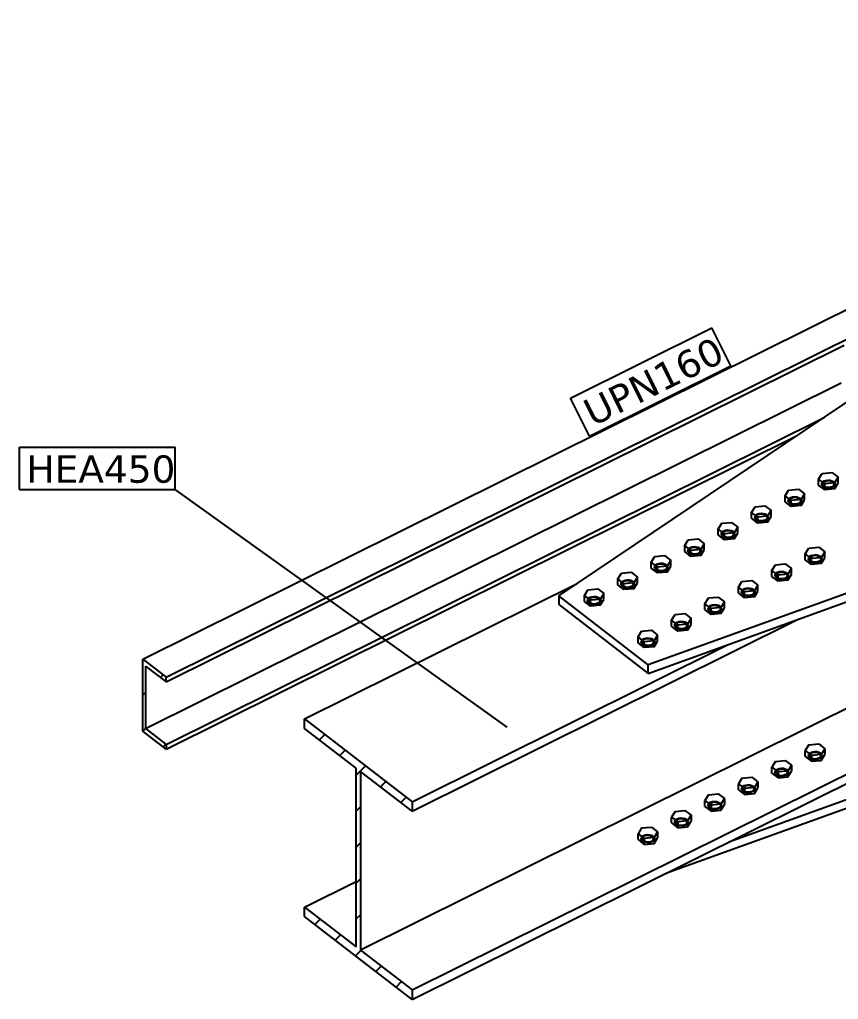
# Model space of a CAD drawing. Header units: millimetres. Extents: x 15962 to 71432, y 9666 to 72266.
# Drawn here: x 44613 to 46045, y 42733 to 44446 of the extents above; entities that cross this region are included whole.
import ezdxf

# ---------------------------------------------------------------- set-up
doc = ezdxf.new("R2010")
doc.units = ezdxf.units.MM
doc.header["$LTSCALE"] = 2
doc.styles.add('Arial Narrow', font='verdana.ttf', dxfattribs={"height": 0.2})

msp = doc.modelspace()

# ---------------------------------------------------------------- hatches: boundary and pattern name
at = {"linetype": 'Continuous'}
h = msp.add_hatch(dxfattribs=at)
h.set_pattern_fill('', scale=14, style=0, pattern_type=0)
h.set_pattern_definition([(45, (44828.89, 43327.662), (-31.431, 31.431), [])])
h.paths.add_polyline_path([(44869.5749, 43296.2789), (44828.8898, 43327.6624), (44828.8898, 43202.0117), (44869.5749, 43170.6282), (44869.5749, 43178.8741), (44833.5843, 43206.6363), (44833.5843, 43315.7954), (44869.5749, 43288.0331)])
h = msp.add_hatch(dxfattribs=at)
h.set_pattern_fill('', scale=14, style=0, pattern_type=0)
h.set_pattern_definition([(45, (45111.666, 43223.407), (-31.431, 31.431), [])])
h.paths.add_polyline_path([(45299.4432, 43078.5601), (45111.6662, 43223.4066), (45111.6662, 43206.915), (45201.9557, 43137.2679), (45201.9557, 42824.7118), (45111.6662, 42894.3589), (45111.6662, 42877.8672), (45299.4432, 42733.0207), (45299.4432, 42749.5123), (45209.1538, 42819.1594), (45209.1538, 43131.7155), (45299.4432, 43062.0685)])

# ---------------------------------------------------------------- linework, layer by layer
at = {"color": 2, "linetype": 'Continuous'}
for p, q in [((44828.8898, 43327.6624), (47079.6288, 44445.9991)), ((44869.5749, 43296.2789), (47120.3138, 44414.6157)), ((44869.5749, 43288.0331), (46055.0193, 43877.0513)), ((45556.0386, 43438.5597), (46217.0833, 43882.9494)), ((44833.5843, 43206.6363), (46049.8072, 43810.9475)), ((44869.5749, 43178.8741), (46020.1857, 43750.5842)), ((44869.5749, 43170.6282), (45973.1683, 43718.9766)), ((46606.888, 43640.7876), (45712.5195, 43317.8542)), ((45712.5195, 43302.9332), (46606.888, 43625.8666)), ((45111.6662, 43223.4066), (45588.2245, 43460.1967)), ((45712.5195, 43317.8542), (45556.0386, 43438.5597)), ((45556.0386, 43438.5597), (45556.0386, 43423.6386)), ((45556.0386, 43423.6386), (45712.5195, 43302.9332)), ((45299.4432, 43062.0685), (45974.795, 43397.6341)), ((45299.4432, 43078.5601), (45853.3553, 43353.7854)), ((44828.8898, 43202.0117), (44828.8898, 43327.6624)), ((44828.8898, 43327.6624), (44869.5749, 43296.2789)), ((46230.0283, 43326.4068), (45209.1538, 42819.1594)), ((44833.5843, 43315.7954), (44833.5843, 43206.6363)), ((44833.5843, 43315.7954), (44869.5749, 43288.0331)), ((45712.5195, 43302.9332), (45712.5195, 43317.8542)), ((44869.5749, 43288.0331), (44869.5749, 43296.2789)), ((45853.3553, 43008.2459), (46606.888, 43280.3272)), ((45299.4432, 42749.5123), (46320.3177, 43256.7597)), ((45743.4812, 42953.6522), (46606.888, 43265.4061)), ((45299.4432, 42733.0207), (46320.3177, 43240.2681)), ((45111.6662, 43206.915), (45111.6662, 43223.4066)), ((45111.6662, 43223.4066), (45299.4432, 43078.5601)), ((44869.5749, 43170.6282), (44828.8898, 43202.0117)), ((44833.5843, 43206.6363), (44869.5749, 43178.8741)), ((45201.9557, 43137.2679), (45111.6662, 43206.915)), ((44869.5749, 43178.8741), (44869.5749, 43170.6282)), ((45201.9557, 42824.7118), (45201.9557, 43137.2679)), ((45299.4432, 43062.0685), (45209.1538, 43131.7155)), ((45209.1538, 43131.7155), (45209.1538, 42819.1594)), ((45299.4432, 43078.5601), (45299.4432, 43062.0685)), ((45111.6662, 42894.3589), (45201.9557, 42939.2215)), ((45111.6662, 42877.8672), (45111.6662, 42894.3589)), ((45111.6662, 42894.3589), (45201.9557, 42824.7118)), ((45299.4432, 42733.0207), (45111.6662, 42877.8672)), ((45209.1538, 42819.1594), (45299.4432, 42749.5123)), ((45299.4432, 42749.5123), (45299.4432, 42733.0207))]:
    msp.add_line(p, q, dxfattribs=at)
at = {"color": 7, "linetype": 'Continuous'}
for p, q in [((44613.2921, 43698.3651), (44885.4855, 43698.3651)), ((44613.2921, 43624.3651), (44613.2921, 43698.3651)), ((44885.4855, 43624.3651), (44885.4855, 43698.3651)), ((46010.2252, 43642.5765), (46016.5028, 43652.5705)), ((46016.5028, 43652.5705), (46033.6217, 43654.2017)), ((46033.6217, 43654.2017), (46044.463, 43645.839)), ((46010.2252, 43632.2104), (46010.2252, 43642.5765)), ((46021.0665, 43634.2138), (46010.2252, 43642.5765)), ((46021.0665, 43623.8476), (46010.2252, 43632.2104)), ((46015.8574, 43633.5), (46016.2491, 43635.7143)), ((46016.5901, 43631.3192), (46015.8574, 43633.5)), ((46016.2491, 43635.7143), (46017.7268, 43637.7452)), ((46018.3754, 43629.3853), (46016.5901, 43631.3192)), ((46017.4605, 43632.8998), (46018.024, 43636.0854)), ((46019.5453, 43629.9665), (46017.4605, 43632.8998)), ((46017.7268, 43637.7452), (46020.146, 43639.394)), ((46018.024, 43636.0854), (46021.0849, 43638.6698)), ((46023.7197, 43628.0716), (46019.5453, 43629.9665)), ((46020.146, 43639.394), (46023.2698, 43640.4993)), ((46038.1854, 43635.845), (46021.0665, 43634.2138)), ((46021.0665, 43623.8476), (46021.0665, 43634.2138)), ((46021.0849, 43638.6698), (46025.8229, 43639.9605)), ((46023.2698, 43640.4993), (46026.7924, 43640.953)), ((46025.8229, 43639.9605), (46030.9685, 43639.6116)), ((46026.7924, 43640.953), (46030.369, 43640.7105)), ((46030.369, 43640.7105), (46033.6495, 43639.7956)), ((46030.9685, 43639.6116), (46035.143, 43637.7166)), ((46036.6642, 43631.5977), (46033.6034, 43629.0134)), ((46033.6495, 43639.7956), (46036.3128, 43638.2979)), ((46036.9614, 43629.938), (46034.5422, 43628.2891)), ((46035.143, 43637.7166), (46037.2277, 43634.7834)), ((46036.3128, 43638.2979), (46038.0982, 43636.364)), ((46037.2277, 43634.7834), (46036.6642, 43631.5977)), ((46038.4392, 43631.9689), (46036.9614, 43629.938)), ((46038.0982, 43636.364), (46038.8309, 43634.1832)), ((46044.463, 43645.839), (46038.1854, 43635.845)), ((46038.1854, 43625.4789), (46038.1854, 43635.845)), ((46038.1854, 43625.4789), (46044.463, 43635.4728)), ((46038.8309, 43634.1832), (46038.4392, 43631.9689)), ((46044.463, 43635.4728), (46044.463, 43645.839)), ((44613.2921, 43624.3651), (44885.4855, 43624.3651)), ((45466.1053, 43208.8486), (44885.4855, 43624.3651)), ((45951.7339, 43613.5136), (45958.0115, 43623.5076)), ((45951.7339, 43603.1475), (45951.7339, 43613.5136)), ((45962.5752, 43605.1509), (45951.7339, 43613.5136)), ((45958.0115, 43623.5076), (45975.1304, 43625.1388)), ((45975.1304, 43625.1388), (45985.9717, 43616.7761)), ((45985.9717, 43616.7761), (45979.6941, 43606.7821)), ((45985.9717, 43606.4099), (45985.9717, 43616.7761)), ((46021.0387, 43627.8876), (46018.3754, 43629.3853)), ((46024.3193, 43626.9727), (46021.0387, 43627.8876)), ((46038.1854, 43625.4789), (46021.0665, 43623.8476)), ((46028.8654, 43627.7227), (46023.7197, 43628.0716)), ((46027.8959, 43626.7302), (46024.3193, 43626.9727)), ((46031.4185, 43627.1838), (46027.8959, 43626.7302)), ((46033.6034, 43629.0134), (46028.8654, 43627.7227)), ((46034.5422, 43628.2891), (46031.4185, 43627.1838)), ((45899.5201, 43594.4447), (45916.6391, 43596.0759)), ((45916.6391, 43596.0759), (45927.4804, 43587.7132)), ((45962.5752, 43594.7847), (45951.7339, 43603.1475)), ((45957.366, 43604.4371), (45957.7577, 43606.6513)), ((45958.0987, 43602.2563), (45957.366, 43604.4371)), ((45957.7577, 43606.6513), (45959.2355, 43608.6823)), ((45959.8841, 43600.3224), (45958.0987, 43602.2563)), ((45958.9692, 43603.8369), (45959.5327, 43607.0225)), ((45961.0539, 43600.9036), (45958.9692, 43603.8369)), ((45959.2355, 43608.6823), (45961.6547, 43610.3311)), ((45959.5327, 43607.0225), (45962.5935, 43609.6069)), ((45962.5474, 43598.8247), (45959.8841, 43600.3224)), ((45965.2284, 43599.0087), (45961.0539, 43600.9036)), ((45961.6547, 43610.3311), (45964.7784, 43611.4364)), ((45965.8279, 43597.9098), (45962.5474, 43598.8247)), ((45979.6941, 43606.7821), (45962.5752, 43605.1509)), ((45962.5752, 43594.7847), (45962.5752, 43605.1509)), ((45979.6941, 43596.416), (45962.5752, 43594.7847)), ((45962.5935, 43609.6069), (45967.3315, 43610.8976)), ((45964.7784, 43611.4364), (45968.301, 43611.8901)), ((45970.374, 43598.6598), (45965.2284, 43599.0087)), ((45969.4045, 43597.6673), (45965.8279, 43597.9098)), ((45967.3315, 43610.8976), (45972.4772, 43610.5487)), ((45968.301, 43611.8901), (45971.8776, 43611.6476)), ((45972.9271, 43598.1209), (45969.4045, 43597.6673)), ((45975.112, 43599.9505), (45970.374, 43598.6598)), ((45971.8776, 43611.6476), (45975.1582, 43610.7327)), ((45972.4772, 43610.5487), (45976.6516, 43608.6537)), ((45976.0509, 43599.2262), (45972.9271, 43598.1209)), ((45978.1729, 43602.5348), (45975.112, 43599.9505)), ((45975.1582, 43610.7327), (45977.8215, 43609.235)), ((45978.4701, 43600.8751), (45976.0509, 43599.2262)), ((45976.6516, 43608.6537), (45978.7364, 43605.7205)), ((45977.8215, 43609.235), (45979.6068, 43607.3011)), ((45978.7364, 43605.7205), (45978.1729, 43602.5348)), ((45979.9478, 43602.906), (45978.4701, 43600.8751)), ((45979.6068, 43607.3011), (45980.3395, 43605.1203)), ((45979.6941, 43596.416), (45979.6941, 43606.7821)), ((45979.6941, 43596.416), (45985.9717, 43606.4099)), ((45980.3395, 43605.1203), (45979.9478, 43602.906)), ((45893.2425, 43584.4507), (45899.5201, 43594.4447)), ((45893.2425, 43574.0845), (45893.2425, 43584.4507)), ((45904.0838, 43576.088), (45893.2425, 43584.4507)), ((45899.2664, 43577.5884), (45900.7442, 43579.6194)), ((45900.7442, 43579.6194), (45903.1633, 43581.2682)), ((45901.0414, 43577.9596), (45904.1022, 43580.544)), ((45903.1633, 43581.2682), (45906.2871, 43582.3735)), ((45904.1022, 43580.544), (45908.8402, 43581.8347)), ((45906.2871, 43582.3735), (45909.8097, 43582.8271)), ((45908.8402, 43581.8347), (45913.9858, 43581.4858)), ((45909.8097, 43582.8271), (45913.3863, 43582.5846)), ((45913.3863, 43582.5846), (45916.6668, 43581.6698)), ((45913.9858, 43581.4858), (45918.1603, 43579.5908)), ((45916.6668, 43581.6698), (45919.3301, 43580.1721)), ((45918.1603, 43579.5908), (45920.2451, 43576.6576)), ((45919.3301, 43580.1721), (45921.1155, 43578.2382)), ((45921.1155, 43578.2382), (45921.8482, 43576.0574)), ((45927.4804, 43587.7132), (45921.2028, 43577.7192)), ((45927.4804, 43577.347), (45927.4804, 43587.7132)), ((45834.7512, 43555.3878), (45841.0288, 43565.3818)), ((45841.0288, 43565.3818), (45858.1477, 43567.013)), ((45858.1477, 43567.013), (45868.989, 43558.6503)), ((45904.0838, 43565.7218), (45893.2425, 43574.0845)), ((45898.8747, 43575.3742), (45899.2664, 43577.5884)), ((45899.6074, 43573.1934), (45898.8747, 43575.3742)), ((45901.3928, 43571.2595), (45899.6074, 43573.1934)), ((45900.4778, 43574.774), (45901.0414, 43577.9596)), ((45902.5626, 43571.8407), (45900.4778, 43574.774)), ((45904.0561, 43569.7618), (45901.3928, 43571.2595)), ((45906.7371, 43569.9458), (45902.5626, 43571.8407)), ((45907.3366, 43568.8469), (45904.0561, 43569.7618)), ((45921.2028, 43577.7192), (45904.0838, 43576.088)), ((45904.0838, 43565.7218), (45904.0838, 43576.088)), ((45921.2028, 43567.353), (45904.0838, 43565.7218)), ((45911.8827, 43569.5969), (45906.7371, 43569.9458)), ((45910.9132, 43568.6044), (45907.3366, 43568.8469)), ((45914.4358, 43569.058), (45910.9132, 43568.6044)), ((45916.6207, 43570.8875), (45911.8827, 43569.5969)), ((45917.5596, 43570.1633), (45914.4358, 43569.058)), ((45919.6815, 43573.4719), (45916.6207, 43570.8875)), ((45919.9787, 43571.8121), (45917.5596, 43570.1633)), ((45920.2451, 43576.6576), (45919.6815, 43573.4719)), ((45921.4565, 43573.8431), (45919.9787, 43571.8121)), ((45921.2028, 43567.353), (45921.2028, 43577.7192)), ((45921.2028, 43567.353), (45927.4804, 43577.347)), ((45921.8482, 43576.0574), (45921.4565, 43573.8431)), ((45834.7512, 43545.0216), (45834.7512, 43555.3878)), ((45845.5925, 43547.0251), (45834.7512, 43555.3878)), ((45845.5925, 43536.6589), (45834.7512, 43545.0216)), ((45840.3833, 43546.3113), (45840.775, 43548.5255)), ((45841.116, 43544.1305), (45840.3833, 43546.3113)), ((45840.775, 43548.5255), (45842.2528, 43550.5565)), ((45842.9014, 43542.1965), (45841.116, 43544.1305)), ((45841.9865, 43545.7111), (45842.55, 43548.8967)), ((45844.0713, 43542.7778), (45841.9865, 43545.7111)), ((45842.2528, 43550.5565), (45844.672, 43552.2053)), ((45842.55, 43548.8967), (45845.6109, 43551.4811)), ((45844.672, 43552.2053), (45847.7958, 43553.3106)), ((45862.7114, 43548.6563), (45845.5925, 43547.0251)), ((45845.5925, 43536.6589), (45845.5925, 43547.0251)), ((45845.6109, 43551.4811), (45850.3489, 43552.7717)), ((45847.7958, 43553.3106), (45851.3184, 43553.7642)), ((45850.3489, 43552.7717), (45855.4945, 43552.4229)), ((45851.3184, 43553.7642), (45854.895, 43553.5217)), ((45854.895, 43553.5217), (45858.1755, 43552.6069)), ((45855.4945, 43552.4229), (45859.6689, 43550.5279)), ((45861.1902, 43544.409), (45858.1293, 43541.8246)), ((45858.1755, 43552.6069), (45860.8388, 43551.1092)), ((45859.6689, 43550.5279), (45861.7537, 43547.5946)), ((45860.8388, 43551.1092), (45862.6242, 43549.1753)), ((45861.7537, 43547.5946), (45861.1902, 43544.409)), ((45862.9652, 43544.7802), (45861.4874, 43542.7492)), ((45862.6242, 43549.1753), (45863.3569, 43546.9944)), ((45868.989, 43558.6503), (45862.7114, 43548.6563)), ((45862.7114, 43538.2901), (45862.7114, 43548.6563)), ((45862.7114, 43538.2901), (45868.989, 43548.2841)), ((45863.3569, 43546.9944), (45862.9652, 43544.7802)), ((45868.989, 43548.2841), (45868.989, 43558.6503)), ((45776.2598, 43526.3249), (45782.5375, 43536.3189)), ((45782.5375, 43536.3189), (45799.6564, 43537.9501)), ((45799.6564, 43537.9501), (45810.4977, 43529.5874)), ((45810.4977, 43529.5874), (45804.2201, 43519.5934)), ((45810.4977, 43519.2212), (45810.4977, 43529.5874)), ((45845.5647, 43540.6989), (45842.9014, 43542.1965)), ((45848.2457, 43540.8829), (45844.0713, 43542.7778)), ((45848.8452, 43539.784), (45845.5647, 43540.6989)), ((45862.7114, 43538.2901), (45845.5925, 43536.6589)), ((45853.3913, 43540.534), (45848.2457, 43540.8829)), ((45852.4219, 43539.5415), (45848.8452, 43539.784)), ((45855.9444, 43539.9951), (45852.4219, 43539.5415)), ((45858.1293, 43541.8246), (45853.3913, 43540.534)), ((45859.0682, 43541.1004), (45855.9444, 43539.9951)), ((45861.4874, 43542.7492), (45859.0682, 43541.1004)), ((45776.2598, 43515.9587), (45776.2598, 43526.3249)), ((45787.1012, 43517.9622), (45776.2598, 43526.3249)), ((45787.1012, 43507.596), (45776.2598, 43515.9587)), ((45781.892, 43517.2484), (45782.2837, 43519.4626)), ((45782.6247, 43515.0676), (45781.892, 43517.2484)), ((45782.2837, 43519.4626), (45783.7615, 43521.4936)), ((45784.4101, 43513.1336), (45782.6247, 43515.0676)), ((45783.4951, 43516.6482), (45784.0587, 43519.8338)), ((45785.5799, 43513.7149), (45783.4951, 43516.6482)), ((45783.7615, 43521.4936), (45786.1806, 43523.1424)), ((45784.0587, 43519.8338), (45787.1195, 43522.4182)), ((45787.0734, 43511.6359), (45784.4101, 43513.1336)), ((45789.7544, 43511.82), (45785.5799, 43513.7149)), ((45786.1806, 43523.1424), (45789.3044, 43524.2477)), ((45790.3539, 43510.7211), (45787.0734, 43511.6359)), ((45804.2201, 43519.5934), (45787.1012, 43517.9622)), ((45787.1012, 43507.596), (45787.1012, 43517.9622)), ((45787.1195, 43522.4182), (45791.8575, 43523.7088)), ((45789.3044, 43524.2477), (45792.827, 43524.7013)), ((45794.9, 43511.4711), (45789.7544, 43511.82)), ((45793.9305, 43510.4786), (45790.3539, 43510.7211)), ((45791.8575, 43523.7088), (45797.0031, 43523.36)), ((45792.827, 43524.7013), (45796.4036, 43524.4588)), ((45797.4531, 43510.9322), (45793.9305, 43510.4786)), ((45799.638, 43512.7617), (45794.9, 43511.4711)), ((45796.4036, 43524.4588), (45799.6841, 43523.544)), ((45797.0031, 43523.36), (45801.1776, 43521.465)), ((45800.5769, 43512.0375), (45797.4531, 43510.9322)), ((45802.6988, 43515.3461), (45799.638, 43512.7617)), ((45799.6841, 43523.544), (45802.3474, 43522.0463)), ((45802.9961, 43513.6863), (45800.5769, 43512.0375)), ((45801.1776, 43521.465), (45803.2624, 43518.5317)), ((45802.3474, 43522.0463), (45804.1328, 43520.1124)), ((45803.2624, 43518.5317), (45802.6988, 43515.3461)), ((45804.4738, 43515.7173), (45802.9961, 43513.6863)), ((45804.1328, 43520.1124), (45804.8655, 43517.9315)), ((45804.2201, 43509.2272), (45804.2201, 43519.5934)), ((45804.2201, 43509.2272), (45810.4977, 43519.2212)), ((45804.8655, 43517.9315), (45804.4738, 43515.7173)), ((45987.131, 43512.0275), (45993.4086, 43522.0214)), ((45987.131, 43501.6613), (45987.131, 43512.0275)), ((45997.9723, 43503.6647), (45987.131, 43512.0275)), ((45993.4086, 43522.0214), (46010.5276, 43523.6526)), ((45997.0518, 43508.8449), (46000.1756, 43509.9503)), ((46000.1756, 43509.9503), (46003.6982, 43510.4039)), ((46003.6982, 43510.4039), (46007.2748, 43510.1614)), ((46007.2748, 43510.1614), (46010.5553, 43509.2465)), ((46010.5276, 43523.6526), (46021.3689, 43515.2899)), ((46021.3689, 43515.2899), (46015.0913, 43505.296)), ((46021.3689, 43504.9237), (46021.3689, 43515.2899)), ((45717.7685, 43497.262), (45724.0461, 43507.256)), ((45717.7685, 43486.8958), (45717.7685, 43497.262)), ((45728.6098, 43488.8993), (45717.7685, 43497.262)), ((45724.0461, 43507.256), (45741.165, 43508.8872)), ((45725.2701, 43492.4307), (45727.6893, 43494.0795)), ((45725.5673, 43490.7709), (45728.6282, 43493.3553)), ((45727.6893, 43494.0795), (45730.8131, 43495.1848)), ((45728.6282, 43493.3553), (45733.3662, 43494.6459)), ((45730.8131, 43495.1848), (45734.3357, 43495.6384)), ((45733.3662, 43494.6459), (45738.5118, 43494.2971)), ((45734.3357, 43495.6384), (45737.9123, 43495.3959)), ((45737.9123, 43495.3959), (45741.1928, 43494.4811)), ((45738.5118, 43494.2971), (45742.6863, 43492.4021)), ((45741.165, 43508.8872), (45752.0063, 43500.5245)), ((45741.1928, 43494.4811), (45743.8561, 43492.9834)), ((45743.8561, 43492.9834), (45745.6415, 43491.0495)), ((45752.0063, 43500.5245), (45745.7287, 43490.5305)), ((45752.0063, 43490.1583), (45752.0063, 43500.5245)), ((45804.2201, 43509.2272), (45787.1012, 43507.596)), ((45928.6397, 43482.9646), (45934.9173, 43492.9585)), ((45934.9173, 43492.9585), (45952.0362, 43494.5897)), ((45952.0362, 43494.5897), (45962.8775, 43486.227)), ((45997.9723, 43493.2986), (45987.131, 43501.6613)), ((45992.7632, 43502.9509), (45993.1549, 43505.1652)), ((45993.4959, 43500.7701), (45992.7632, 43502.9509)), ((45993.1549, 43505.1652), (45994.6327, 43507.1961)), ((45995.2813, 43498.8362), (45993.4959, 43500.7701)), ((45994.3663, 43502.3507), (45994.9299, 43505.5363)), ((45996.4511, 43499.4174), (45994.3663, 43502.3507)), ((45994.6327, 43507.1961), (45997.0518, 43508.8449)), ((45994.9299, 43505.5363), (45997.9907, 43508.1207)), ((45997.9446, 43497.3385), (45995.2813, 43498.8362)), ((46000.6256, 43497.5225), (45996.4511, 43499.4174)), ((46001.2251, 43496.4236), (45997.9446, 43497.3385)), ((46015.0913, 43505.296), (45997.9723, 43503.6647)), ((45997.9723, 43493.2986), (45997.9723, 43503.6647)), ((46015.0913, 43494.9298), (45997.9723, 43493.2986)), ((45997.9907, 43508.1207), (46002.7287, 43509.4114)), ((46005.7712, 43497.1736), (46000.6256, 43497.5225)), ((46004.8017, 43496.1811), (46001.2251, 43496.4236)), ((46002.7287, 43509.4114), (46007.8743, 43509.0625)), ((46008.3243, 43496.6347), (46004.8017, 43496.1811)), ((46010.5092, 43498.4643), (46005.7712, 43497.1736)), ((46007.8743, 43509.0625), (46012.0488, 43507.1676)), ((46011.4481, 43497.74), (46008.3243, 43496.6347)), ((46013.57, 43501.0487), (46010.5092, 43498.4643)), ((46010.5553, 43509.2465), (46013.2186, 43507.7488)), ((46013.8672, 43499.3889), (46011.4481, 43497.74)), ((46012.0488, 43507.1676), (46014.1336, 43504.2343)), ((46013.2186, 43507.7488), (46015.004, 43505.8149)), ((46014.1336, 43504.2343), (46013.57, 43501.0487)), ((46015.345, 43501.4198), (46013.8672, 43499.3889)), ((46015.004, 43505.8149), (46015.7367, 43503.6341)), ((46015.0913, 43494.9298), (46015.0913, 43505.296)), ((46015.0913, 43494.9298), (46021.3689, 43504.9237)), ((46015.7367, 43503.6341), (46015.345, 43501.4198)), ((45659.2772, 43468.1991), (45665.5548, 43478.193)), ((45665.5548, 43478.193), (45682.6737, 43479.8243)), ((45682.6737, 43479.8243), (45693.515, 43471.4615)), ((45728.6098, 43478.5331), (45717.7685, 43486.8958)), ((45723.4007, 43488.1855), (45723.7924, 43490.3997)), ((45724.1334, 43486.0046), (45723.4007, 43488.1855)), ((45723.7924, 43490.3997), (45725.2701, 43492.4307)), ((45725.9188, 43484.0707), (45724.1334, 43486.0046)), ((45725.0038, 43487.5853), (45725.5673, 43490.7709)), ((45727.0886, 43484.652), (45725.0038, 43487.5853)), ((45728.5821, 43482.573), (45725.9188, 43484.0707)), ((45731.263, 43482.757), (45727.0886, 43484.652)), ((45731.8626, 43481.6582), (45728.5821, 43482.573)), ((45745.7287, 43490.5305), (45728.6098, 43488.8993)), ((45728.6098, 43478.5331), (45728.6098, 43488.8993)), ((45745.7287, 43480.1643), (45728.6098, 43478.5331)), ((45736.4087, 43482.4082), (45731.263, 43482.757)), ((45735.4392, 43481.4157), (45731.8626, 43481.6582)), ((45738.9618, 43481.8693), (45735.4392, 43481.4157)), ((45741.1467, 43483.6988), (45736.4087, 43482.4082)), ((45742.0855, 43482.9746), (45738.9618, 43481.8693)), ((45744.2075, 43486.2832), (45741.1467, 43483.6988)), ((45744.5047, 43484.6234), (45742.0855, 43482.9746)), ((45742.6863, 43492.4021), (45744.771, 43489.4688)), ((45744.771, 43489.4688), (45744.2075, 43486.2832)), ((45745.9825, 43486.6544), (45744.5047, 43484.6234)), ((45745.6415, 43491.0495), (45746.3742, 43488.8686)), ((45745.7287, 43480.1643), (45745.7287, 43490.5305)), ((45745.7287, 43480.1643), (45752.0063, 43490.1583)), ((45746.3742, 43488.8686), (45745.9825, 43486.6544)), ((45928.6397, 43472.5984), (45928.6397, 43482.9646)), ((45939.481, 43474.6018), (45928.6397, 43482.9646)), ((45934.2719, 43473.888), (45934.6636, 43476.1023)), ((45934.6636, 43476.1023), (45936.1413, 43478.1332)), ((45935.875, 43473.2878), (45936.4385, 43476.4734)), ((45936.1413, 43478.1332), (45938.5605, 43479.782)), ((45936.4385, 43476.4734), (45939.4994, 43479.0578)), ((45938.5605, 43479.782), (45941.6843, 43480.8874)), ((45956.5999, 43476.2331), (45939.481, 43474.6018)), ((45939.4994, 43479.0578), (45944.2374, 43480.3485)), ((45941.6843, 43480.8874), (45945.2069, 43481.341)), ((45944.2374, 43480.3485), (45949.383, 43479.9996)), ((45945.2069, 43481.341), (45948.7835, 43481.0985)), ((45948.7835, 43481.0985), (45952.064, 43480.1836)), ((45949.383, 43479.9996), (45953.5575, 43478.1046)), ((45952.064, 43480.1836), (45954.7273, 43478.6859)), ((45953.5575, 43478.1046), (45955.6422, 43475.1714)), ((45954.7273, 43478.6859), (45956.5127, 43476.752)), ((45956.5127, 43476.752), (45957.2454, 43474.5712)), ((45962.8775, 43486.227), (45956.5999, 43476.2331)), ((45956.5999, 43465.8669), (45956.5999, 43476.2331)), ((45956.5999, 43465.8669), (45962.8775, 43475.8608)), ((45962.8775, 43475.8608), (45962.8775, 43486.227)), ((45659.2772, 43457.8329), (45659.2772, 43468.1991)), ((45670.1185, 43459.8364), (45659.2772, 43468.1991)), ((45664.9093, 43459.1226), (45665.301, 43461.3368)), ((45665.642, 43456.9417), (45664.9093, 43459.1226)), ((45665.301, 43461.3368), (45666.7788, 43463.3678)), ((45666.5125, 43458.5224), (45667.076, 43461.708)), ((45668.5972, 43455.5891), (45666.5125, 43458.5224)), ((45666.7788, 43463.3678), (45669.198, 43465.0166)), ((45667.076, 43461.708), (45670.1369, 43464.2924)), ((45669.198, 43465.0166), (45672.3217, 43466.1219)), ((45687.2374, 43461.4676), (45670.1185, 43459.8364)), ((45670.1185, 43449.4702), (45670.1185, 43459.8364)), ((45670.1369, 43464.2924), (45674.8749, 43465.583)), ((45672.3217, 43466.1219), (45675.8443, 43466.5755)), ((45674.8749, 43465.583), (45680.0205, 43465.2341)), ((45675.8443, 43466.5755), (45679.4209, 43466.333)), ((45679.4209, 43466.333), (45682.7015, 43465.4181)), ((45680.0205, 43465.2341), (45684.1949, 43463.3392)), ((45682.7015, 43465.4181), (45685.3648, 43463.9205)), ((45684.1949, 43463.3392), (45686.2797, 43460.4059)), ((45685.3648, 43463.9205), (45687.1501, 43461.9865)), ((45686.2797, 43460.4059), (45685.7162, 43457.2203)), ((45687.1501, 43461.9865), (45687.8828, 43459.8057)), ((45693.515, 43471.4615), (45687.2374, 43461.4676)), ((45687.2374, 43451.1014), (45687.2374, 43461.4676)), ((45687.2374, 43451.1014), (45693.515, 43461.0954)), ((45687.8828, 43459.8057), (45687.4911, 43457.5915)), ((45693.515, 43461.0954), (45693.515, 43471.4615)), ((45870.1484, 43453.9016), (45876.426, 43463.8956)), ((45876.426, 43463.8956), (45893.5449, 43465.5268)), ((45893.5449, 43465.5268), (45904.3862, 43457.1641)), ((45939.481, 43464.2357), (45928.6397, 43472.5984)), ((45935.0046, 43471.7072), (45934.2719, 43473.888)), ((45936.7899, 43469.7733), (45935.0046, 43471.7072)), ((45937.9598, 43470.3545), (45935.875, 43473.2878)), ((45939.4532, 43468.2756), (45936.7899, 43469.7733)), ((45942.1342, 43468.4596), (45937.9598, 43470.3545)), ((45942.7338, 43467.3607), (45939.4532, 43468.2756)), ((45939.481, 43464.2357), (45939.481, 43474.6018)), ((45956.5999, 43465.8669), (45939.481, 43464.2357)), ((45947.2799, 43468.1107), (45942.1342, 43468.4596)), ((45946.3104, 43467.1182), (45942.7338, 43467.3607)), ((45949.833, 43467.5718), (45946.3104, 43467.1182)), ((45952.0179, 43469.4014), (45947.2799, 43468.1107)), ((45952.9567, 43468.6771), (45949.833, 43467.5718)), ((45955.0787, 43471.9858), (45952.0179, 43469.4014)), ((45955.3759, 43470.326), (45952.9567, 43468.6771)), ((45955.6422, 43475.1714), (45955.0787, 43471.9858)), ((45956.8537, 43472.3569), (45955.3759, 43470.326)), ((45957.2454, 43474.5712), (45956.8537, 43472.3569)), ((45600.7858, 43439.1362), (45607.0634, 43449.1301)), ((45607.0634, 43449.1301), (45624.1824, 43450.7614)), ((45624.1824, 43450.7614), (45635.0237, 43442.3986)), ((45635.0237, 43442.3986), (45628.7461, 43432.4047)), ((45635.0237, 43432.0325), (45635.0237, 43442.3986)), ((45670.1185, 43449.4702), (45659.2772, 43457.8329)), ((45667.4274, 43455.0078), (45665.642, 43456.9417)), ((45670.0907, 43453.5101), (45667.4274, 43455.0078)), ((45672.7717, 43453.6941), (45668.5972, 43455.5891)), ((45673.3712, 43452.5953), (45670.0907, 43453.5101)), ((45687.2374, 43451.1014), (45670.1185, 43449.4702)), ((45677.9173, 43453.3453), (45672.7717, 43453.6941)), ((45676.9478, 43452.3528), (45673.3712, 43452.5953)), ((45680.4704, 43452.8064), (45676.9478, 43452.3528)), ((45682.6553, 43454.6359), (45677.9173, 43453.3453)), ((45683.5942, 43453.9117), (45680.4704, 43452.8064)), ((45685.7162, 43457.2203), (45682.6553, 43454.6359)), ((45686.0134, 43455.5605), (45683.5942, 43453.9117)), ((45687.4911, 43457.5915), (45686.0134, 43455.5605)), ((45870.1484, 43443.5355), (45870.1484, 43453.9016)), ((45880.9897, 43445.5389), (45870.1484, 43453.9016)), ((45880.9897, 43435.1727), (45870.1484, 43443.5355)), ((45875.7805, 43444.8251), (45876.1722, 43447.0394)), ((45876.5132, 43442.6443), (45875.7805, 43444.8251)), ((45876.1722, 43447.0394), (45877.65, 43449.0703)), ((45878.2986, 43440.7104), (45876.5132, 43442.6443)), ((45877.3837, 43444.2249), (45877.9472, 43447.4105)), ((45879.4684, 43441.2916), (45877.3837, 43444.2249)), ((45877.65, 43449.0703), (45880.0692, 43450.7191)), ((45877.9472, 43447.4105), (45881.008, 43449.9949)), ((45883.6429, 43439.3967), (45879.4684, 43441.2916)), ((45880.0692, 43450.7191), (45883.1929, 43451.8245)), ((45898.1086, 43447.1702), (45880.9897, 43445.5389)), ((45880.9897, 43435.1727), (45880.9897, 43445.5389)), ((45881.008, 43449.9949), (45885.746, 43451.2856)), ((45883.1929, 43451.8245), (45886.7155, 43452.2781)), ((45885.746, 43451.2856), (45890.8917, 43450.9367)), ((45886.7155, 43452.2781), (45890.2921, 43452.0356)), ((45890.2921, 43452.0356), (45893.5727, 43451.1207)), ((45890.8917, 43450.9367), (45895.0661, 43449.0417)), ((45896.5874, 43442.9229), (45893.5265, 43440.3385)), ((45893.5727, 43451.1207), (45896.236, 43449.623)), ((45896.8846, 43441.2631), (45894.4654, 43439.6142)), ((45895.0661, 43449.0417), (45897.1509, 43446.1085)), ((45896.236, 43449.623), (45898.0213, 43447.6891)), ((45897.1509, 43446.1085), (45896.5874, 43442.9229)), ((45898.3623, 43443.294), (45896.8846, 43441.2631)), ((45898.0213, 43447.6891), (45898.754, 43445.5083)), ((45904.3862, 43457.1641), (45898.1086, 43447.1702)), ((45898.1086, 43436.804), (45898.1086, 43447.1702)), ((45898.1086, 43436.804), (45904.3862, 43446.7979)), ((45898.754, 43445.5083), (45898.3623, 43443.294)), ((45904.3862, 43446.7979), (45904.3862, 43457.1641)), ((45600.7858, 43428.77), (45600.7858, 43439.1362)), ((45611.6271, 43430.7735), (45600.7858, 43439.1362)), ((45611.6271, 43420.4073), (45600.7858, 43428.77)), ((45606.418, 43430.0597), (45606.8097, 43432.2739)), ((45607.1507, 43427.8788), (45606.418, 43430.0597)), ((45606.8097, 43432.2739), (45608.2875, 43434.3049)), ((45608.9361, 43425.9449), (45607.1507, 43427.8788)), ((45608.0211, 43429.4595), (45608.5847, 43432.6451)), ((45610.1059, 43426.5262), (45608.0211, 43429.4595)), ((45608.2875, 43434.3049), (45610.7066, 43435.9537)), ((45608.5847, 43432.6451), (45611.6455, 43435.2295)), ((45611.5994, 43424.4472), (45608.9361, 43425.9449)), ((45614.2804, 43424.6312), (45610.1059, 43426.5262)), ((45610.7066, 43435.9537), (45613.8304, 43437.059)), ((45614.8799, 43423.5324), (45611.5994, 43424.4472)), ((45628.7461, 43432.4047), (45611.6271, 43430.7735)), ((45611.6271, 43420.4073), (45611.6271, 43430.7735)), ((45611.6455, 43435.2295), (45616.3835, 43436.5201)), ((45613.8304, 43437.059), (45617.353, 43437.5126)), ((45619.426, 43424.2824), (45614.2804, 43424.6312)), ((45616.3835, 43436.5201), (45621.5291, 43436.1712)), ((45617.353, 43437.5126), (45620.9296, 43437.2701)), ((45624.164, 43425.573), (45619.426, 43424.2824)), ((45620.9296, 43437.2701), (45624.2101, 43436.3552)), ((45621.5291, 43436.1712), (45625.7036, 43434.2763)), ((45625.1029, 43424.8488), (45621.9791, 43423.7435)), ((45627.2248, 43428.1574), (45624.164, 43425.573)), ((45624.2101, 43436.3552), (45626.8734, 43434.8575)), ((45627.522, 43426.4976), (45625.1029, 43424.8488)), ((45625.7036, 43434.2763), (45627.7884, 43431.343)), ((45626.8734, 43434.8575), (45628.6588, 43432.9236)), ((45627.7884, 43431.343), (45627.2248, 43428.1574)), ((45628.9998, 43428.5286), (45627.522, 43426.4976)), ((45628.6588, 43432.9236), (45629.3915, 43430.7428)), ((45628.7461, 43422.0385), (45628.7461, 43432.4047)), ((45628.7461, 43422.0385), (45635.0237, 43432.0325)), ((45629.3915, 43430.7428), (45628.9998, 43428.5286)), ((45811.657, 43424.8387), (45817.9346, 43434.8327)), ((45811.657, 43414.4726), (45811.657, 43424.8387)), ((45822.4983, 43416.476), (45811.657, 43424.8387)), ((45817.9346, 43434.8327), (45835.0536, 43436.4639)), ((45835.0536, 43436.4639), (45845.8949, 43428.1012)), ((45845.8949, 43428.1012), (45839.6173, 43418.1072)), ((45845.8949, 43417.735), (45845.8949, 43428.1012)), ((45880.9619, 43439.2127), (45878.2986, 43440.7104)), ((45884.2424, 43438.2978), (45880.9619, 43439.2127)), ((45898.1086, 43436.804), (45880.9897, 43435.1727)), ((45888.7885, 43439.0478), (45883.6429, 43439.3967)), ((45887.819, 43438.0553), (45884.2424, 43438.2978)), ((45891.3416, 43438.5089), (45887.819, 43438.0553)), ((45893.5265, 43440.3385), (45888.7885, 43439.0478)), ((45894.4654, 43439.6142), (45891.3416, 43438.5089)), ((45628.7461, 43422.0385), (45611.6271, 43420.4073)), ((45618.4565, 43423.2899), (45614.8799, 43423.5324)), ((45621.9791, 43423.7435), (45618.4565, 43423.2899)), ((45759.4433, 43405.7698), (45776.5622, 43407.401)), ((45776.5622, 43407.401), (45787.4035, 43399.0383)), ((45822.4983, 43406.1098), (45811.657, 43414.4726)), ((45817.2892, 43415.7622), (45817.6809, 43417.9765)), ((45818.0219, 43413.5814), (45817.2892, 43415.7622)), ((45817.6809, 43417.9765), (45819.1586, 43420.0074)), ((45819.8073, 43411.6475), (45818.0219, 43413.5814)), ((45818.8923, 43415.162), (45819.4559, 43418.3476)), ((45820.9771, 43412.2287), (45818.8923, 43415.162)), ((45819.1586, 43420.0074), (45821.5778, 43421.6562)), ((45819.4559, 43418.3476), (45822.5167, 43420.932)), ((45822.4706, 43410.1498), (45819.8073, 43411.6475)), ((45825.1516, 43410.3338), (45820.9771, 43412.2287)), ((45821.5778, 43421.6562), (45824.7016, 43422.7616)), ((45825.7511, 43409.2349), (45822.4706, 43410.1498)), ((45839.6173, 43418.1072), (45822.4983, 43416.476)), ((45822.4983, 43406.1098), (45822.4983, 43416.476)), ((45839.6173, 43407.7411), (45822.4983, 43406.1098)), ((45822.5167, 43420.932), (45827.2547, 43422.2227)), ((45824.7016, 43422.7616), (45828.2242, 43423.2152)), ((45830.2972, 43409.9849), (45825.1516, 43410.3338)), ((45829.3277, 43408.9924), (45825.7511, 43409.2349)), ((45827.2547, 43422.2227), (45832.4003, 43421.8738)), ((45828.2242, 43423.2152), (45831.8008, 43422.9727)), ((45832.8503, 43409.446), (45829.3277, 43408.9924)), ((45835.0352, 43411.2756), (45830.2972, 43409.9849)), ((45831.8008, 43422.9727), (45835.0813, 43422.0578)), ((45832.4003, 43421.8738), (45836.5748, 43419.9788)), ((45835.9741, 43410.5513), (45832.8503, 43409.446)), ((45838.096, 43413.8599), (45835.0352, 43411.2756)), ((45835.0813, 43422.0578), (45837.7446, 43420.5601)), ((45838.3932, 43412.2002), (45835.9741, 43410.5513)), ((45836.5748, 43419.9788), (45838.6596, 43417.0456)), ((45837.7446, 43420.5601), (45839.53, 43418.6262)), ((45838.6596, 43417.0456), (45838.096, 43413.8599)), ((45839.871, 43414.2311), (45838.3932, 43412.2002)), ((45839.53, 43418.6262), (45840.2627, 43416.4454)), ((45839.6173, 43407.7411), (45839.6173, 43418.1072)), ((45839.6173, 43407.7411), (45845.8949, 43417.735)), ((45840.2627, 43416.4454), (45839.871, 43414.2311)), ((45753.1657, 43395.7758), (45759.4433, 43405.7698)), ((45753.1657, 43385.4097), (45753.1657, 43395.7758)), ((45764.007, 43387.4131), (45753.1657, 43395.7758)), ((45759.1895, 43388.9135), (45760.6673, 43390.9445)), ((45760.6673, 43390.9445), (45763.0865, 43392.5933)), ((45760.9645, 43389.2847), (45764.0254, 43391.8691)), ((45763.0865, 43392.5933), (45766.2103, 43393.6986)), ((45764.0254, 43391.8691), (45768.7634, 43393.1598)), ((45766.2103, 43393.6986), (45769.7329, 43394.1523)), ((45768.7634, 43393.1598), (45773.909, 43392.8109)), ((45769.7329, 43394.1523), (45773.3095, 43393.9098)), ((45773.3095, 43393.9098), (45776.59, 43392.9949)), ((45773.909, 43392.8109), (45778.0834, 43390.9159)), ((45776.59, 43392.9949), (45779.2533, 43391.4972)), ((45778.0834, 43390.9159), (45780.1682, 43387.9827)), ((45779.2533, 43391.4972), (45781.0387, 43389.5633)), ((45787.4035, 43399.0383), (45781.1259, 43389.0443)), ((45787.4035, 43388.6721), (45787.4035, 43399.0383)), ((45694.6743, 43366.7129), (45700.952, 43376.7069)), ((45700.952, 43376.7069), (45718.0709, 43378.3381)), ((45718.0709, 43378.3381), (45728.9122, 43369.9754)), ((45764.007, 43377.0469), (45753.1657, 43385.4097)), ((45758.7978, 43386.6993), (45759.1895, 43388.9135)), ((45759.5305, 43384.5185), (45758.7978, 43386.6993)), ((45761.3159, 43382.5846), (45759.5305, 43384.5185)), ((45760.401, 43386.0991), (45760.9645, 43389.2847)), ((45762.4858, 43383.1658), (45760.401, 43386.0991)), ((45763.9792, 43381.0869), (45761.3159, 43382.5846)), ((45766.6602, 43381.2709), (45762.4858, 43383.1658)), ((45767.2597, 43380.172), (45763.9792, 43381.0869)), ((45781.1259, 43389.0443), (45764.007, 43387.4131)), ((45764.007, 43377.0469), (45764.007, 43387.4131)), ((45781.1259, 43378.6782), (45764.007, 43377.0469)), ((45771.8058, 43380.922), (45766.6602, 43381.2709)), ((45770.8363, 43379.9295), (45767.2597, 43380.172)), ((45774.3589, 43380.3831), (45770.8363, 43379.9295)), ((45776.5438, 43382.2127), (45771.8058, 43380.922)), ((45777.4827, 43381.4884), (45774.3589, 43380.3831)), ((45779.6047, 43384.797), (45776.5438, 43382.2127)), ((45779.9019, 43383.1373), (45777.4827, 43381.4884)), ((45780.1682, 43387.9827), (45779.6047, 43384.797)), ((45781.3797, 43385.1682), (45779.9019, 43383.1373)), ((45781.0387, 43389.5633), (45781.7714, 43387.3825)), ((45781.1259, 43378.6782), (45781.1259, 43389.0443)), ((45781.1259, 43378.6782), (45787.4035, 43388.6721)), ((45781.7714, 43387.3825), (45781.3797, 43385.1682)), ((45694.6743, 43356.3467), (45694.6743, 43366.7129)), ((45705.5157, 43358.3502), (45694.6743, 43366.7129)), ((45705.5157, 43347.984), (45694.6743, 43356.3467)), ((45700.3065, 43357.6364), (45700.6982, 43359.8506)), ((45701.0392, 43355.4556), (45700.3065, 43357.6364)), ((45700.6982, 43359.8506), (45702.176, 43361.8816)), ((45701.9096, 43357.0362), (45702.4732, 43360.2218)), ((45703.9944, 43354.1029), (45701.9096, 43357.0362)), ((45702.176, 43361.8816), (45704.5951, 43363.5304)), ((45702.4732, 43360.2218), (45705.534, 43362.8062)), ((45704.5951, 43363.5304), (45707.7189, 43364.6357)), ((45722.6346, 43359.9814), (45705.5157, 43358.3502)), ((45705.5157, 43347.984), (45705.5157, 43358.3502)), ((45705.534, 43362.8062), (45710.272, 43364.0969)), ((45707.7189, 43364.6357), (45711.2415, 43365.0893)), ((45710.272, 43364.0969), (45715.4176, 43363.748)), ((45711.2415, 43365.0893), (45714.8181, 43364.8468)), ((45714.8181, 43364.8468), (45718.0986, 43363.932)), ((45715.4176, 43363.748), (45719.5921, 43361.853)), ((45721.1133, 43355.7341), (45718.0525, 43353.1498)), ((45718.0986, 43363.932), (45720.7619, 43362.4343)), ((45719.5921, 43361.853), (45721.6769, 43358.9198)), ((45720.7619, 43362.4343), (45722.5473, 43360.5004)), ((45721.6769, 43358.9198), (45721.1133, 43355.7341)), ((45722.8883, 43356.1053), (45721.4106, 43354.0743)), ((45722.5473, 43360.5004), (45723.28, 43358.3196)), ((45728.9122, 43369.9754), (45722.6346, 43359.9814)), ((45722.6346, 43349.6152), (45722.6346, 43359.9814)), ((45722.6346, 43349.6152), (45728.9122, 43359.6092)), ((45723.28, 43358.3196), (45722.8883, 43356.1053)), ((45728.9122, 43359.6092), (45728.9122, 43369.9754)), ((45702.8246, 43353.5217), (45701.0392, 43355.4556)), ((45705.4879, 43352.024), (45702.8246, 43353.5217)), ((45708.1689, 43352.208), (45703.9944, 43354.1029)), ((45708.7684, 43351.1091), (45705.4879, 43352.024)), ((45722.6346, 43349.6152), (45705.5157, 43347.984)), ((45713.3145, 43351.8591), (45708.1689, 43352.208)), ((45712.345, 43350.8666), (45708.7684, 43351.1091)), ((45715.8676, 43351.3202), (45712.345, 43350.8666)), ((45718.0525, 43353.1498), (45713.3145, 43351.8591)), ((45718.9914, 43352.4255), (45715.8676, 43351.3202)), ((45721.4106, 43354.0743), (45718.9914, 43352.4255)), ((45993.4086, 43178.0526), (45987.131, 43168.0586)), ((45987.131, 43168.0586), (45997.9723, 43159.6959)), ((45987.131, 43157.6925), (45987.131, 43168.0586)), ((45993.4086, 43178.0526), (46010.5276, 43179.6838)), ((46010.5276, 43179.6838), (46021.3689, 43171.3211)), ((46021.3689, 43171.3211), (46015.0913, 43161.3271)), ((46021.3689, 43171.3211), (46021.3689, 43160.9549)), ((45934.9173, 43148.9897), (45952.0362, 43150.6209)), ((45952.0362, 43150.6209), (45962.8775, 43142.2582)), ((45987.131, 43157.6925), (45997.9723, 43149.3297)), ((45992.7632, 43158.9821), (45993.1549, 43161.1964)), ((45993.4959, 43156.8013), (45992.7632, 43158.9821)), ((45993.1549, 43161.1964), (45994.6327, 43163.2273)), ((45995.2813, 43154.8674), (45993.4959, 43156.8013)), ((45994.3663, 43158.3819), (45994.9299, 43161.5675)), ((45996.4511, 43155.4486), (45994.3663, 43158.3819)), ((45994.6327, 43163.2273), (45997.0518, 43164.8761)), ((45994.9299, 43161.5675), (45997.9907, 43164.1519)), ((45997.9446, 43153.3697), (45995.2813, 43154.8674)), ((46000.6256, 43153.5537), (45996.4511, 43155.4486)), ((45997.0518, 43164.8761), (46000.1756, 43165.9815)), ((46001.2251, 43152.4548), (45997.9446, 43153.3697)), ((46015.0913, 43161.3271), (45997.9723, 43159.6959)), ((45997.9723, 43159.6959), (45997.9723, 43149.3297)), ((45997.9723, 43149.3297), (46015.0913, 43150.961)), ((45997.9907, 43164.1519), (46002.7287, 43165.4426)), ((46000.1756, 43165.9815), (46003.6982, 43166.4351)), ((46005.7712, 43153.2048), (46000.6256, 43153.5537)), ((46004.8017, 43152.2123), (46001.2251, 43152.4548)), ((46002.7287, 43165.4426), (46007.8743, 43165.0937)), ((46003.6982, 43166.4351), (46007.2748, 43166.1926)), ((46008.3243, 43152.6659), (46004.8017, 43152.2123)), ((46010.5092, 43154.4955), (46005.7712, 43153.2048)), ((46007.2748, 43166.1926), (46010.5553, 43165.2777)), ((46007.8743, 43165.0937), (46012.0488, 43163.1987)), ((46011.4481, 43153.7712), (46008.3243, 43152.6659)), ((46013.57, 43157.0799), (46010.5092, 43154.4955)), ((46010.5553, 43165.2777), (46013.2186, 43163.78)), ((46013.8672, 43155.4201), (46011.4481, 43153.7712)), ((46012.0488, 43163.1987), (46014.1336, 43160.2655)), ((46013.2186, 43163.78), (46015.004, 43161.8461)), ((46014.1336, 43160.2655), (46013.57, 43157.0799)), ((46015.345, 43157.451), (46013.8672, 43155.4201)), ((46015.004, 43161.8461), (46015.7367, 43159.6653)), ((46015.0913, 43161.3271), (46015.0913, 43150.961)), ((46015.0913, 43150.961), (46021.3689, 43160.9549)), ((46015.7367, 43159.6653), (46015.345, 43157.451)), ((45934.9173, 43148.9897), (45928.6397, 43138.9957)), ((45928.6397, 43138.9957), (45939.481, 43130.633)), ((45928.6397, 43128.6296), (45928.6397, 43138.9957)), ((45934.6636, 43132.1335), (45936.1413, 43134.1644)), ((45936.1413, 43134.1644), (45938.5605, 43135.8132)), ((45936.4385, 43132.5046), (45939.4994, 43135.089)), ((45938.5605, 43135.8132), (45941.6843, 43136.9185)), ((45939.4994, 43135.089), (45944.2374, 43136.3797)), ((45941.6843, 43136.9185), (45945.2069, 43137.3722)), ((45944.2374, 43136.3797), (45949.383, 43136.0308)), ((45945.2069, 43137.3722), (45948.7835, 43137.1297)), ((45948.7835, 43137.1297), (45952.064, 43136.2148)), ((45949.383, 43136.0308), (45953.5575, 43134.1358)), ((45952.064, 43136.2148), (45954.7273, 43134.7171)), ((45953.5575, 43134.1358), (45955.6422, 43131.2026)), ((45954.7273, 43134.7171), (45956.5127, 43132.7832)), ((45962.8775, 43142.2582), (45956.5999, 43132.2642)), ((45962.8775, 43142.2582), (45962.8775, 43131.892)), ((45876.426, 43119.9268), (45870.1484, 43109.9328)), ((45876.426, 43119.9268), (45893.5449, 43121.558)), ((45893.5449, 43121.558), (45904.3862, 43113.1953)), ((45928.6397, 43128.6296), (45939.481, 43120.2668)), ((45934.2719, 43129.9192), (45934.6636, 43132.1335)), ((45935.0046, 43127.7384), (45934.2719, 43129.9192)), ((45936.7899, 43125.8045), (45935.0046, 43127.7384)), ((45935.875, 43129.319), (45936.4385, 43132.5046)), ((45937.9598, 43126.3857), (45935.875, 43129.319)), ((45939.4532, 43124.3068), (45936.7899, 43125.8045)), ((45942.1342, 43124.4908), (45937.9598, 43126.3857)), ((45942.7338, 43123.3919), (45939.4532, 43124.3068)), ((45956.5999, 43132.2642), (45939.481, 43130.633)), ((45939.481, 43130.633), (45939.481, 43120.2668)), ((45939.481, 43120.2668), (45956.5999, 43121.8981)), ((45947.2799, 43124.1419), (45942.1342, 43124.4908)), ((45946.3104, 43123.1494), (45942.7338, 43123.3919)), ((45949.833, 43123.603), (45946.3104, 43123.1494)), ((45952.0179, 43125.4326), (45947.2799, 43124.1419)), ((45952.9567, 43124.7083), (45949.833, 43123.603)), ((45955.0787, 43128.0169), (45952.0179, 43125.4326)), ((45955.3759, 43126.3572), (45952.9567, 43124.7083)), ((45955.6422, 43131.2026), (45955.0787, 43128.0169)), ((45956.8537, 43128.3881), (45955.3759, 43126.3572)), ((45956.5127, 43132.7832), (45957.2454, 43130.6024)), ((45956.5999, 43132.2642), (45956.5999, 43121.8981)), ((45956.5999, 43121.8981), (45962.8775, 43131.892)), ((45957.2454, 43130.6024), (45956.8537, 43128.3881)), ((45870.1484, 43109.9328), (45880.9897, 43101.5701)), ((45870.1484, 43099.5667), (45870.1484, 43109.9328)), ((45870.1484, 43099.5667), (45880.9897, 43091.2039)), ((45875.7805, 43100.8563), (45876.1722, 43103.0705)), ((45876.5132, 43098.6755), (45875.7805, 43100.8563)), ((45876.1722, 43103.0705), (45877.65, 43105.1015)), ((45878.2986, 43096.7416), (45876.5132, 43098.6755)), ((45877.3837, 43100.2561), (45877.9472, 43103.4417)), ((45879.4684, 43097.3228), (45877.3837, 43100.2561)), ((45877.65, 43105.1015), (45880.0692, 43106.7503)), ((45877.9472, 43103.4417), (45881.008, 43106.0261)), ((45880.0692, 43106.7503), (45883.1929, 43107.8556)), ((45898.1086, 43103.2013), (45880.9897, 43101.5701)), ((45880.9897, 43101.5701), (45880.9897, 43091.2039)), ((45881.008, 43106.0261), (45885.746, 43107.3168)), ((45883.1929, 43107.8556), (45886.7155, 43108.3093)), ((45885.746, 43107.3168), (45890.8917, 43106.9679)), ((45886.7155, 43108.3093), (45890.2921, 43108.0668)), ((45890.2921, 43108.0668), (45893.5727, 43107.1519)), ((45890.8917, 43106.9679), (45895.0661, 43105.0729)), ((45896.5874, 43098.954), (45893.5265, 43096.3697)), ((45893.5727, 43107.1519), (45896.236, 43105.6542)), ((45895.0661, 43105.0729), (45897.1509, 43102.1397)), ((45896.236, 43105.6542), (45898.0213, 43103.7203)), ((45897.1509, 43102.1397), (45896.5874, 43098.954)), ((45898.3623, 43099.3252), (45896.8846, 43097.2943)), ((45898.0213, 43103.7203), (45898.754, 43101.5395)), ((45904.3862, 43113.1953), (45898.1086, 43103.2013)), ((45898.1086, 43103.2013), (45898.1086, 43092.8352)), ((45898.1086, 43092.8352), (45904.3862, 43102.8291)), ((45898.754, 43101.5395), (45898.3623, 43099.3252)), ((45904.3862, 43113.1953), (45904.3862, 43102.8291)), ((45817.9346, 43090.8639), (45811.657, 43080.8699)), ((45817.9346, 43090.8639), (45835.0536, 43092.4951)), ((45835.0536, 43092.4951), (45845.8949, 43084.1324)), ((45845.8949, 43084.1324), (45839.6173, 43074.1384)), ((45845.8949, 43084.1324), (45845.8949, 43073.7662)), ((45880.9619, 43095.2439), (45878.2986, 43096.7416)), ((45883.6429, 43095.4279), (45879.4684, 43097.3228)), ((45884.2424, 43094.329), (45880.9619, 43095.2439)), ((45880.9897, 43091.2039), (45898.1086, 43092.8352)), ((45888.7885, 43095.079), (45883.6429, 43095.4279)), ((45887.819, 43094.0865), (45884.2424, 43094.329)), ((45891.3416, 43094.5401), (45887.819, 43094.0865)), ((45893.5265, 43096.3697), (45888.7885, 43095.079)), ((45894.4654, 43095.6454), (45891.3416, 43094.5401)), ((45896.8846, 43097.2943), (45894.4654, 43095.6454)), ((45811.657, 43080.8699), (45822.4983, 43072.5072)), ((45811.657, 43070.5037), (45811.657, 43080.8699)), ((45811.657, 43070.5037), (45822.4983, 43062.141)), ((45817.2892, 43071.7934), (45817.6809, 43074.0076)), ((45818.0219, 43069.6126), (45817.2892, 43071.7934)), ((45817.6809, 43074.0076), (45819.1586, 43076.0386)), ((45819.8073, 43067.6787), (45818.0219, 43069.6126)), ((45818.8923, 43071.1932), (45819.4559, 43074.3788)), ((45820.9771, 43068.2599), (45818.8923, 43071.1932)), ((45819.1586, 43076.0386), (45821.5778, 43077.6874)), ((45819.4559, 43074.3788), (45822.5167, 43076.9632)), ((45822.4706, 43066.181), (45819.8073, 43067.6787)), ((45825.1516, 43066.365), (45820.9771, 43068.2599)), ((45821.5778, 43077.6874), (45824.7016, 43078.7927)), ((45825.7511, 43065.2661), (45822.4706, 43066.181)), ((45839.6173, 43074.1384), (45822.4983, 43072.5072)), ((45822.4983, 43072.5072), (45822.4983, 43062.141)), ((45822.5167, 43076.9632), (45827.2547, 43078.2539)), ((45824.7016, 43078.7927), (45828.2242, 43079.2463)), ((45830.2972, 43066.0161), (45825.1516, 43066.365)), ((45829.3277, 43065.0236), (45825.7511, 43065.2661)), ((45827.2547, 43078.2539), (45832.4003, 43077.905)), ((45828.2242, 43079.2463), (45831.8008, 43079.0038)), ((45832.8503, 43065.4772), (45829.3277, 43065.0236)), ((45835.0352, 43067.3067), (45830.2972, 43066.0161)), ((45831.8008, 43079.0038), (45835.0813, 43078.089)), ((45832.4003, 43077.905), (45836.5748, 43076.01)), ((45835.9741, 43066.5825), (45832.8503, 43065.4772)), ((45838.096, 43069.8911), (45835.0352, 43067.3067)), ((45835.0813, 43078.089), (45837.7446, 43076.5913)), ((45838.3932, 43068.2313), (45835.9741, 43066.5825)), ((45836.5748, 43076.01), (45838.6596, 43073.0768)), ((45837.7446, 43076.5913), (45839.53, 43074.6574)), ((45838.6596, 43073.0768), (45838.096, 43069.8911)), ((45839.871, 43070.2623), (45838.3932, 43068.2313)), ((45839.53, 43074.6574), (45840.2627, 43072.4766)), ((45839.6173, 43074.1384), (45839.6173, 43063.7722)), ((45839.6173, 43063.7722), (45845.8949, 43073.7662)), ((45840.2627, 43072.4766), (45839.871, 43070.2623)), ((45759.4433, 43061.801), (45753.1657, 43051.807)), ((45753.1657, 43051.807), (45764.007, 43043.4443)), ((45753.1657, 43041.4408), (45753.1657, 43051.807)), ((45759.4433, 43061.801), (45776.5622, 43063.4322)), ((45760.6673, 43046.9757), (45763.0865, 43048.6245)), ((45760.9645, 43045.3159), (45764.0254, 43047.9003)), ((45763.0865, 43048.6245), (45766.2103, 43049.7298)), ((45764.0254, 43047.9003), (45768.7634, 43049.1909)), ((45766.2103, 43049.7298), (45769.7329, 43050.1834)), ((45768.7634, 43049.1909), (45773.909, 43048.8421)), ((45769.7329, 43050.1834), (45773.3095, 43049.9409)), ((45773.3095, 43049.9409), (45776.59, 43049.0261)), ((45773.909, 43048.8421), (45778.0834, 43046.9471)), ((45776.5622, 43063.4322), (45787.4035, 43055.0695)), ((45776.59, 43049.0261), (45779.2533, 43047.5284)), ((45779.2533, 43047.5284), (45781.0387, 43045.5945)), ((45787.4035, 43055.0695), (45781.1259, 43045.0755)), ((45787.4035, 43055.0695), (45787.4035, 43044.7033)), ((45822.4983, 43062.141), (45839.6173, 43063.7722)), ((45700.952, 43032.7381), (45694.6743, 43022.7441)), ((45700.952, 43032.7381), (45718.0709, 43034.3693)), ((45718.0709, 43034.3693), (45728.9122, 43026.0066)), ((45753.1657, 43041.4408), (45764.007, 43033.0781)), ((45758.7978, 43042.7305), (45759.1895, 43044.9447)), ((45759.5305, 43040.5497), (45758.7978, 43042.7305)), ((45759.1895, 43044.9447), (45760.6673, 43046.9757)), ((45761.3159, 43038.6157), (45759.5305, 43040.5497)), ((45760.401, 43042.1303), (45760.9645, 43045.3159)), ((45762.4858, 43039.197), (45760.401, 43042.1303)), ((45763.9792, 43037.1181), (45761.3159, 43038.6157)), ((45766.6602, 43037.3021), (45762.4858, 43039.197)), ((45767.2597, 43036.2032), (45763.9792, 43037.1181)), ((45781.1259, 43045.0755), (45764.007, 43043.4443)), ((45764.007, 43043.4443), (45764.007, 43033.0781)), ((45764.007, 43033.0781), (45781.1259, 43034.7093)), ((45771.8058, 43036.9532), (45766.6602, 43037.3021)), ((45770.8363, 43035.9607), (45767.2597, 43036.2032)), ((45774.3589, 43036.4143), (45770.8363, 43035.9607)), ((45776.5438, 43038.2438), (45771.8058, 43036.9532)), ((45777.4827, 43037.5196), (45774.3589, 43036.4143)), ((45779.6047, 43040.8282), (45776.5438, 43038.2438)), ((45779.9019, 43039.1684), (45777.4827, 43037.5196)), ((45778.0834, 43046.9471), (45780.1682, 43044.0138)), ((45780.1682, 43044.0138), (45779.6047, 43040.8282)), ((45781.3797, 43041.1994), (45779.9019, 43039.1684)), ((45781.0387, 43045.5945), (45781.7714, 43043.4136)), ((45781.1259, 43045.0755), (45781.1259, 43034.7093)), ((45781.1259, 43034.7093), (45787.4035, 43044.7033)), ((45781.7714, 43043.4136), (45781.3797, 43041.1994)), ((45694.6743, 43022.7441), (45705.5157, 43014.3814)), ((45694.6743, 43012.3779), (45694.6743, 43022.7441)), ((45700.3065, 43013.6676), (45700.6982, 43015.8818)), ((45701.0392, 43011.4868), (45700.3065, 43013.6676)), ((45700.6982, 43015.8818), (45702.176, 43017.9128)), ((45701.9096, 43013.0674), (45702.4732, 43016.253)), ((45703.9944, 43010.1341), (45701.9096, 43013.0674)), ((45702.176, 43017.9128), (45704.5951, 43019.5616)), ((45702.4732, 43016.253), (45705.534, 43018.8374)), ((45704.5951, 43019.5616), (45707.7189, 43020.6669)), ((45722.6346, 43016.0126), (45705.5157, 43014.3814)), ((45705.5157, 43014.3814), (45705.5157, 43004.0152)), ((45705.534, 43018.8374), (45710.272, 43020.128)), ((45707.7189, 43020.6669), (45711.2415, 43021.1205)), ((45710.272, 43020.128), (45715.4176, 43019.7792)), ((45711.2415, 43021.1205), (45714.8181, 43020.878)), ((45714.8181, 43020.878), (45718.0986, 43019.9632)), ((45715.4176, 43019.7792), (45719.5921, 43017.8842)), ((45718.0986, 43019.9632), (45720.7619, 43018.4655)), ((45719.5921, 43017.8842), (45721.6769, 43014.9509)), ((45720.7619, 43018.4655), (45722.5473, 43016.5316)), ((45721.6769, 43014.9509), (45721.1133, 43011.7653)), ((45722.5473, 43016.5316), (45723.28, 43014.3507)), ((45728.9122, 43026.0066), (45722.6346, 43016.0126)), ((45722.6346, 43016.0126), (45722.6346, 43005.6464)), ((45722.6346, 43005.6464), (45728.9122, 43015.6404)), ((45723.28, 43014.3507), (45722.8883, 43012.1365)), ((45728.9122, 43026.0066), (45728.9122, 43015.6404)), ((45694.6743, 43012.3779), (45705.5157, 43004.0152)), ((45702.8246, 43009.5528), (45701.0392, 43011.4868)), ((45705.4879, 43008.0551), (45702.8246, 43009.5528)), ((45708.1689, 43008.2392), (45703.9944, 43010.1341)), ((45708.7684, 43007.1403), (45705.4879, 43008.0551)), ((45705.5157, 43004.0152), (45722.6346, 43005.6464)), ((45713.3145, 43007.8903), (45708.1689, 43008.2392)), ((45712.345, 43006.8978), (45708.7684, 43007.1403)), ((45715.8676, 43007.3514), (45712.345, 43006.8978)), ((45718.0525, 43009.1809), (45713.3145, 43007.8903)), ((45718.9914, 43008.4567), (45715.8676, 43007.3514)), ((45721.1133, 43011.7653), (45718.0525, 43009.1809)), ((45721.4106, 43010.1055), (45718.9914, 43008.4567)), ((45722.8883, 43012.1365), (45721.4106, 43010.1055))]:
    msp.add_line(p, q, dxfattribs=at)

# ---------------------------------------------------------------- next in the draw order: wipeouts: each hides what was drawn before it
at = {"color": 0}
for points in [[(45840.7211, 43846.0368), (45818.4745, 43890.815), (45592.8781, 43778.7343), (45615.1248, 43733.9561)], [(44873.4855, 43636.3651), (44873.4855, 43686.3651), (44625.2921, 43686.3651), (44625.2921, 43636.3651)]]:
    msp.add_wipeout(points, dxfattribs=at)

# ---------------------------------------------------------------- next in the draw order: wipeouts: each hides what was drawn before it
for points in [[(45840.7211, 43846.0368), (45818.4745, 43890.815), (45592.8781, 43778.7343), (45615.1248, 43733.9561)], [(44873.4855, 43636.3651), (44873.4855, 43686.3651), (44625.2921, 43686.3651), (44625.2921, 43636.3651)]]:
    msp.add_wipeout(points, dxfattribs=at)

# ---------------------------------------------------------------- next in the draw order: linework, layer by layer
at = {"color": 7, "linetype": 'Continuous'}
for p, q in [((45576.7899, 43784.1401), (45823.8743, 43906.9103)), ((45856.8023, 43840.64), (45823.8743, 43906.9103)), ((45609.718, 43717.8699), (45856.8023, 43840.64)), ((45609.718, 43717.8699), (45576.7899, 43784.1401))]:
    msp.add_line(p, q, dxfattribs=at)

# ---------------------------------------------------------------- next in the draw order: texts
at = {"color": 96, "style": 'Arial Narrow'}
msp.add_text('UPN160', height=47.75391, rotation=26.4190839, dxfattribs=at).set_placement((45615.1248, 43733.9561))
msp.add_text('HEA450', height=47.75391, dxfattribs=at).set_placement((44625.2921, 43636.3651))

doc.saveas('drawing.dxf')
